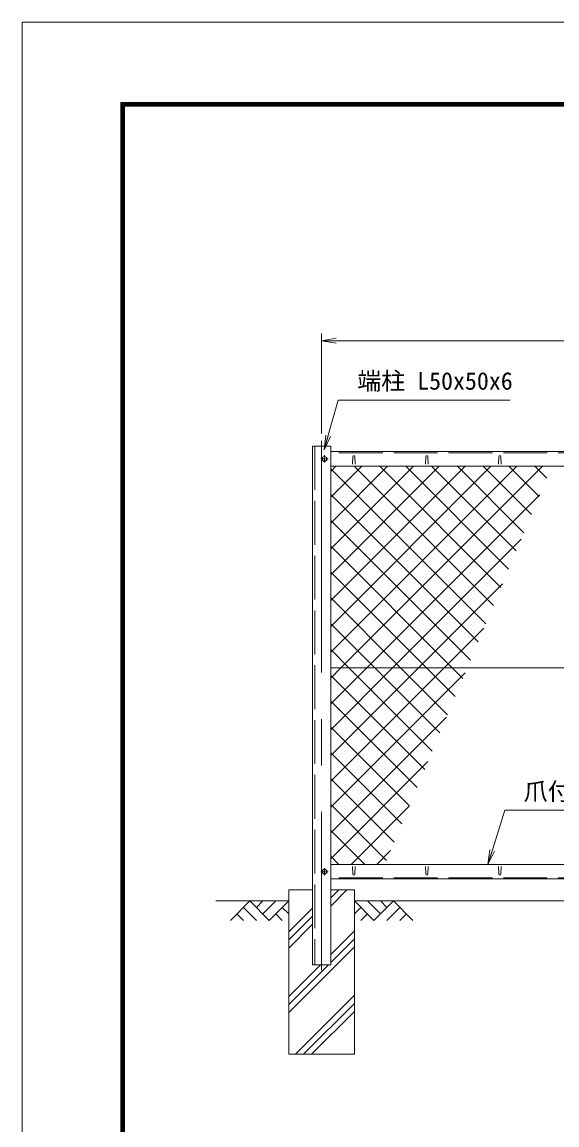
# Model space of a CAD drawing. Units: millimetres, scale not verified. Extents: x -4200 to 4200, y -2970 to 2970.
# Drawn here: x -4200 to -2736, y -49 to 2970 of the extents above; entities that cross this region are included whole.
import ezdxf
from ezdxf.enums import TextEntityAlignment as Align

# ---------------------------------------------------------------- set-up
doc = ezdxf.new("R2010")
doc.units = ezdxf.units.MM
doc.header["$LTSCALE"] = 20
doc.linetypes.add('DASHED', pattern=[7.5, 6, -1.5])
doc.linetypes.add('USER1', pattern=[50.8, 31.75, -6.35, 6.35, -6.35])
for name, color, linetype, lineweight in [('0-0_D-STR1', 1, 'Continuous', 18), ('0-1_D-BMK', 2, 'USER1', 13), ('0-2_D-STR-DIM', 7, 'Continuous', 9), ('0-3_D-STR3', 3, 'Continuous', 13), ('0-4_D-BGD', 7, 'Continuous', 9), ('0-5_D-STR4', 7, 'Continuous', 9), ('0-6_D-DCR-HCH', 7, 'Continuous', 9), ('0-7_0', 7, 'Continuous', 9), ('0-9_D-STR2', 7, 'Continuous', 9), ('0-A_D-STR-TXT', 7, 'Continuous', 9), ('0-B_D-TTL', 7, 'Continuous', 9)]:
    doc.layers.add(name, color=color, linetype=linetype, lineweight=lineweight)
doc.styles.add('ＭＳ ゴシック', font='')
doc.styles.get('ＭＳ ゴシック').set_extended_font_data('MS Gothic')

# ---------------------------------------------------------------- blocks, each defined once
blk = doc.blocks.new('_Open')
at = {"layer": '0-7_0'}
blk.add_line((-20, 3.33), (0, 0), dxfattribs=at)
blk.add_lwpolyline([(-20, -3.33), (0, 0), (-20, 0)], dxfattribs=at)

msp = doc.modelspace()

# ---------------------------------------------------------------- linework, layer by layer
at = {"layer": '0-0_D-STR1'}
for p, q in [((-3404.97, 1808.92), (-3404.97, 388.92)), ((-3354.97, 1808.92), (-3404.97, 1808.92)), ((-3354.97, 388.92), (-3354.97, 1808.92)), ((-1412.47, 1793.92), (-3354.97, 1793.92)), ((-3354.97, 1753.92), (-1412.47, 1753.92)), ((-3294.97, 1780.79), (-3295.72, 1759.29)), ((-3288.97, 1780.79), (-3288.22, 1759.29)), ((-3094.97, 1780.79), (-3095.72, 1759.29)), ((-3088.97, 1780.79), (-3088.22, 1759.29)), ((-2894.97, 1780.79), (-2895.72, 1759.29)), ((-2888.97, 1780.79), (-2888.22, 1759.29)), ((-3354.97, 663.92), (-1412.47, 663.92)), ((-3294.97, 637.05), (-3295.72, 658.55)), ((-3288.97, 637.05), (-3288.22, 658.55)), ((-3094.97, 637.05), (-3095.72, 658.55)), ((-3088.97, 637.05), (-3088.22, 658.55)), ((-2894.97, 637.05), (-2895.72, 658.55)), ((-2888.97, 637.05), (-2888.22, 658.55)), ((-1412.47, 623.92), (-3354.97, 623.92)), ((-3404.97, 388.92), (-3354.97, 388.92))]:
    msp.add_line(p, q, dxfattribs=at)
at = {"layer": '0-0_D-STR1', "linetype": 'DASHED'}
for p, q in [((-3398.97, 1808.92), (-3398.97, 388.92)), ((-1412.47, 1790.92), (-3354.97, 1790.92)), ((-1412.47, 626.92), (-3354.97, 626.92))]:
    msp.add_line(p, q, dxfattribs=at)
at = {"layer": '0-0_D-STR1'}
for centre, start, end in [((-3291.97, 1779.54), 22.61986, 157.38014), ((-3091.97, 1779.54), 22.61986, 157.38014), ((-2891.97, 1779.54), 22.61986, 157.38014), ((-3291.97, 638.3), 202.61986, 337.38014), ((-3091.97, 638.3), 202.61986, 337.38014), ((-2891.97, 638.3), 202.61986, 337.38014)]:
    msp.add_arc(centre, 3.25, start, end, dxfattribs=at)
at = {"layer": '0-1_D-BMK'}
for p, q in [((-3379.97, 1823.92), (-3379.97, 373.92)), ((-3371.97, 1783.92), (-3371.97, 1763.92)), ((-3361.97, 1773.92), (-3381.97, 1773.92)), ((-3361.97, 643.92), (-3381.97, 643.92)), ((-3371.97, 653.92), (-3371.97, 633.92))]:
    msp.add_line(p, q, dxfattribs=at)
at = {"layer": '0-2_D-STR-DIM'}
for p, q in [((-3379.97, 1843.92), (-3379.97, 2117.7)), ((-3339.97, 2097.7), (-1419.97, 2097.7))]:
    msp.add_line(p, q, dxfattribs=at)
at = {"layer": '0-3_D-STR3'}
msp.add_line((-1412.47, 1202.17), (-3354.97, 1202.17), dxfattribs=at)
for points in [[(-3365.47, 1777.67), (-3371.97, 1781.42), (-3378.47, 1777.67), (-3378.47, 1770.16), (-3371.97, 1766.41), (-3365.47, 1770.16)], [(-3365.47, 647.67), (-3371.97, 651.42), (-3378.47, 647.67), (-3378.47, 640.16), (-3371.97, 636.41), (-3365.47, 640.16)]]:
    msp.add_lwpolyline(points, close=True, dxfattribs=at)
for centre in [(-3371.97, 1773.92), (-3371.97, 643.92)]:
    msp.add_circle(centre, 6.25, dxfattribs=at)
at = {"layer": '0-4_D-BGD'}
for p, q in [((-3469.97, 563.92), (-3669.97, 563.92)), ((-1469.97, 563.92), (-3289.97, 563.92))]:
    msp.add_line(p, q, dxfattribs=at)
at = {"layer": '0-5_D-STR4'}
for p, q in [((-3469.97, 593.92), (-3469.97, 143.92)), ((-3404.97, 593.92), (-3469.97, 593.92)), ((-3289.97, 593.92), (-3354.97, 593.92)), ((-3289.97, 593.92), (-3289.97, 143.92)), ((-3289.97, 143.92), (-3469.97, 143.92))]:
    msp.add_line(p, q, dxfattribs=at)
at = {"layer": '0-6_D-DCR-HCH'}
for p, q in [((-3354.97, 549.9), (-3310.96, 593.92)), ((-3354.97, 572), (-3333.05, 593.92)), ((-3576.4, 563.92), (-3629.61, 510.71)), ((-3594.14, 546.18), (-3558.5, 510.71)), ((-3576.4, 563.92), (-3523.19, 510.71)), ((-3558.66, 546.18), (-3540.92, 563.92)), ((-3540.92, 528.44), (-3505.45, 563.92)), ((-3523.19, 510.71), (-3469.97, 563.92)), ((-3487.71, 546.18), (-3469.97, 528.52)), ((-3469.97, 479.09), (-3404.97, 544.09)), ((-3236.76, 510.71), (-3289.97, 563.92)), ((-3272.24, 546.18), (-3289.97, 528.52)), ((-3219.03, 528.44), (-3254.5, 563.92)), ((-3183.55, 563.92), (-3236.76, 510.71)), ((-3201.2, 546.09), (-3219.03, 563.92)), ((-3165.81, 546.18), (-3201.45, 510.71)), ((-3183.55, 563.92), (-3130.34, 510.71)), ((-3611.87, 528.44), (-3594.05, 510.71)), ((-3505.45, 528.44), (-3487.63, 510.71)), ((-3469.97, 457), (-3404.97, 522)), ((-3254.5, 528.44), (-3272.32, 510.71)), ((-3148.08, 528.44), (-3165.89, 510.71)), ((-3469.97, 434.9), (-3404.97, 499.9)), ((-3354.97, 417.32), (-3289.97, 482.32)), ((-3354.97, 395.22), (-3289.97, 460.22)), ((-3469.97, 258.12), (-3289.97, 438.12)), ((-3469.97, 280.22), (-3361.28, 388.92)), ((-3469.97, 302.32), (-3383.37, 388.92)), ((-3451.6, 143.92), (-3289.97, 305.54)), ((-3429.5, 143.92), (-3289.97, 283.44)), ((-3407.4, 143.92), (-3289.97, 261.35))]:
    msp.add_line(p, q, dxfattribs=at)
at = {"layer": '0-9_D-STR2'}
for p, q in [((-3354.97, 1739.85), (-3340.91, 1753.92)), ((-3354.97, 1669.14), (-3270.2, 1753.92)), ((-3354.97, 1598.43), (-3199.48, 1753.92)), ((-3354.97, 1527.72), (-3128.77, 1753.92)), ((-3354.97, 1457.01), (-3058.06, 1753.92)), ((-3354.97, 1386.3), (-2987.35, 1753.92)), ((-3354.97, 1315.58), (-2916.64, 1753.92)), ((-3354.97, 1244.87), (-2845.93, 1753.92)), ((-2909.86, 1372.45), (-3291.33, 1753.92)), ((-2888.97, 1422.27), (-3220.62, 1753.92)), ((-2868.09, 1472.1), (-3149.91, 1753.92)), ((-2847.2, 1521.92), (-3079.19, 1753.92)), ((-2826.31, 1571.74), (-3008.48, 1753.92)), ((-2805.42, 1621.57), (-2937.77, 1753.92)), ((-2784.54, 1671.39), (-2867.06, 1753.92)), ((-2763.65, 1721.21), (-2796.35, 1753.92)), ((-2930.75, 1322.63), (-3354.97, 1746.85)), ((-2951.64, 1272.81), (-3354.97, 1676.14)), ((-3256.26, 1202.17), (-2782.73, 1675.69)), ((-2972.52, 1222.98), (-3354.97, 1605.43)), ((-3185.55, 1202.17), (-2833.78, 1553.94)), ((-3022.42, 1202.17), (-3354.97, 1534.72)), ((-3093.13, 1202.17), (-3354.97, 1464.01)), ((-3114.84, 1202.17), (-2884.82, 1432.19)), ((-3163.84, 1202.17), (-3354.97, 1393.3)), ((-3234.55, 1202.17), (-3354.97, 1322.59)), ((-3044.13, 1202.17), (-2935.86, 1310.43)), ((-3305.26, 1202.17), (-3354.97, 1251.88)), ((-3354.97, 1103.45), (-3256.26, 1202.17)), ((-3354.97, 1032.74), (-3185.55, 1202.17)), ((-3354.97, 962.03), (-3114.84, 1202.17)), ((-3354.97, 891.32), (-3044.13, 1202.17)), ((-3354.97, 820.61), (-2986.9, 1188.68)), ((-3097.85, 924.04), (-3354.97, 1181.17)), ((-3076.96, 973.87), (-3305.26, 1202.17)), ((-3056.07, 1023.69), (-3234.55, 1202.17)), ((-3035.19, 1073.51), (-3163.84, 1202.17)), ((-3014.3, 1123.34), (-3093.13, 1202.17)), ((-2993.41, 1173.16), (-3022.42, 1202.17)), ((-3118.74, 874.22), (-3354.97, 1110.46)), ((-3354.97, 749.9), (-3037.95, 1066.93)), ((-3139.62, 824.4), (-3354.97, 1039.75)), ((-3160.51, 774.57), (-3354.97, 969.04)), ((-3354.97, 679.19), (-3088.99, 945.17)), ((-3181.4, 724.75), (-3354.97, 898.33)), ((-3202.29, 674.93), (-3354.97, 827.62)), ((-3299.54, 663.92), (-3140.03, 823.42)), ((-3261.99, 663.92), (-3354.97, 756.9)), ((-3228.82, 663.92), (-3191.08, 701.66)), ((-3332.7, 663.92), (-3354.97, 686.19))]:
    msp.add_line(p, q, dxfattribs=at)
msp.add_lwpolyline([(-3354.97, 1174.16), (-3326.97, 1202.17), (-2775.22, 1753.92)], dxfattribs=at)
at = {"layer": '0-A_D-STR-TXT'}
for points in [[(-2863.62, 1935.21), (-3334.59, 1935.21), (-3372.68, 1800.94)], [(-2180.85, 812.79), (-2878.73, 812.79), (-2924.09, 665.83)]]:
    msp.add_lwpolyline(points, dxfattribs=at)
at = {"layer": '0-B_D-TTL', "color": 2, "lineweight": 18}
msp.add_lwpolyline([(-4200, 2970), (4200, 2970), (4200, -2970), (-4200, -2970)], close=True, dxfattribs=at)
at = {"layer": '0-B_D-TTL'}
for points in [[(-3930, 2750), (3930, 2750), (3930, -2750), (-3930, -2750)], [(-3927.5, 2747.5), (3927.5, 2747.5), (3927.5, -2747.5), (-3927.5, -2747.5)], [(-3925, 2745), (3925, 2745), (3925, -2745), (-3925, -2745)], [(-3922.5, 2742.5), (3922.5, 2742.5), (3922.5, -2742.5), (-3922.5, -2742.5)], [(-3920, 2740), (3920, 2740), (3920, -2740), (-3920, -2740)]]:
    msp.add_lwpolyline(points, close=True, dxfattribs=at)

# ---------------------------------------------------------------- block references
at = {"layer": '0-2_D-STR-DIM', "xscale": 2, "yscale": 2, "rotation": 180}
msp.add_blockref('_Open', (-3379.97, 2097.7), dxfattribs=at)
at = {"layer": '0-A_D-STR-TXT', "xscale": 2, "yscale": 2}
for p, rotation in [((-3373.23, 1799.01), 254.16392), ((-2924.68, 663.92), 252.84683)]:
    msp.add_blockref('_Open', p, dxfattribs=dict(at, rotation=rotation))

# ---------------------------------------------------------------- texts
at = {"layer": '0-A_D-STR-TXT', "style": 'ＭＳ ゴシック'}
for s, p in [('端柱 L50x50x6', (-3282.4, 1949.06)), ('爪付胴縁 R付L40x40x3', (-2826.79, 825.37))]:
    msp.add_text(s, height=48.09, dxfattribs=at).set_placement(p, align=Align.BOTTOM_LEFT)

doc.saveas('drawing.dxf')
